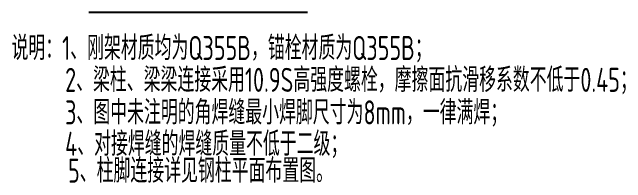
# Model space of a CAD drawing. Extents: x 447413 to 2975780, y -1432727 to 1301644.
# Drawn here: x 2671351 to 2682797, y -1229571 to -1226382 of the extents above; entities that cross this region are included whole.
import ezdxf

# ---------------------------------------------------------------- set-up
doc = ezdxf.new("R2010")
doc.units = 0
doc.header["$LTSCALE"] = 1000
doc.header["$MEASUREMENT"] = 0
doc.layers.add('PUB_TEXT', color=7, linetype='Continuous')
doc.styles.add('TSSD_REIN', font='Tssdeng.shx', dxfattribs={"width": 0.7, "bigfont": 'hztxt.shx'})

msp = doc.modelspace()

# ---------------------------------------------------------------- linework, layer by layer
msp.add_line((2672779.6, -1226382, 126000), (2676862, -1226382, 126000))

# ---------------------------------------------------------------- texts
at = {"layer": 'PUB_TEXT', "style": 'TSSD_REIN', "width": 0.7}
for s, p in [('说明：1、刚架材质均为Q355B，锚栓材质为Q355B；', (2671336.6, -1227275.2, 126000)), ('2、梁柱、梁梁连接采用10.9S高强度螺栓，摩擦面抗滑移系数不低于0.45；', (2672337, -1227871.4, 126000)), ('3、图中未注明的角焊缝最小焊脚尺寸为8mm，一律满焊；', (2672337, -1228480.1, 126000)), ('4、对接焊缝的焊缝质量不低于二级；', (2672337, -1229067.7, 126000)), ('5、柱脚连接详见钢柱平面布置图。', (2672390.9, -1229569.6, 126000))]:
    msp.add_text(s, height=450, dxfattribs=at).set_placement(p)

doc.saveas('drawing.dxf')
